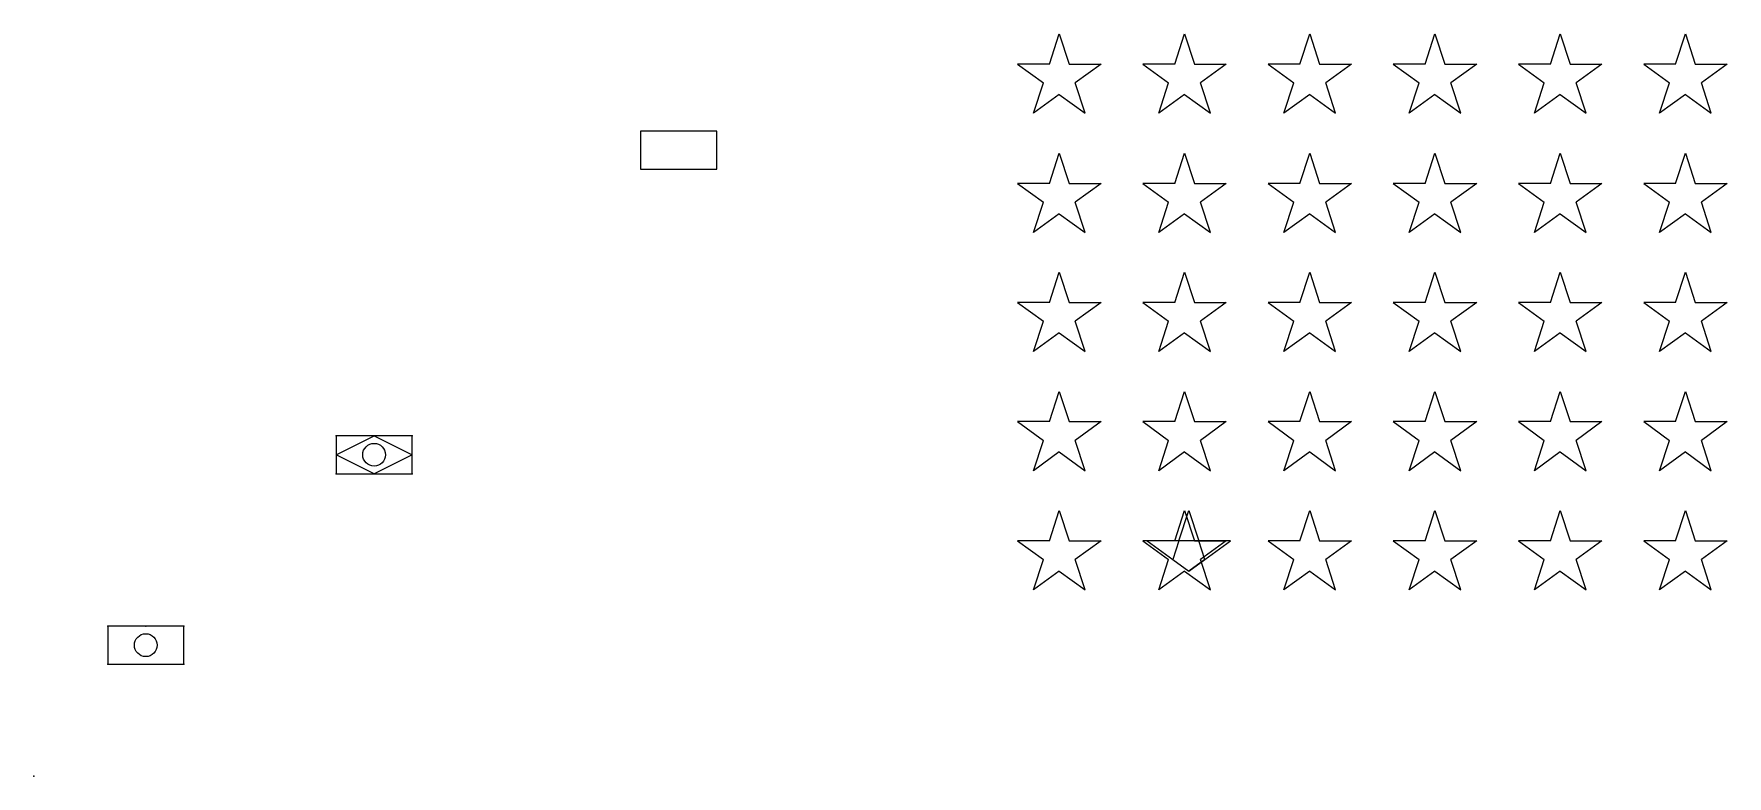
# Model space of a CAD drawing. Header units: millimetres. Extents: x 3 to 2227, y 3 to 978.
import ezdxf

# ---------------------------------------------------------------- set-up
doc = ezdxf.new("R2010")
doc.units = ezdxf.units.MM

# ---------------------------------------------------------------- blocks, each defined once
blk = doc.blocks.new('*U3')
for p, q in [((-12.9, 12.3), (0, 52.1)), ((0, 52.1), (12.9, 12.3)), ((-12.9, 12.3), (-54.8, 12.3)), ((-54.8, 12.3), (-20.9, -12.3)), ((12.9, 12.3), (54.8, 12.3)), ((54.8, 12.3), (20.9, -12.3)), ((-33.9, -52.1), (-20.9, -12.3)), ((33.9, -52.1), (20.9, -12.3)), ((0, -27.5), (-33.9, -52.1)), ((0, -27.5), (33.9, -52.1))]:
    blk.add_line(p, q)
blk = doc.blocks.new('*U4')
at = {"color": 0, "linetype": 'ByBlock', "lineweight": -2, "transparency": 16777216}
for p in [(0, 625.8), (164.5, 625.8), (329, 625.8), (493.5, 625.8), (658, 625.8), (822.5, 625.8), (0, 469.3), (164.5, 469.3), (329, 469.3), (493.5, 469.3), (658, 469.3), (822.5, 469.3), (0, 312.9), (164.5, 312.9), (329, 312.9), (493.5, 312.9), (658, 312.9), (822.5, 312.9), (0, 156.4), (164.5, 156.4), (329, 156.4), (493.5, 156.4), (658, 156.4), (822.5, 156.4), (0, 0), (164.5, 0), (329, 0), (493.5, 0), (658, 0), (822.5, 0)]:
    blk.add_blockref('*U3', p, dxfattribs=at)

msp = doc.modelspace()

# ---------------------------------------------------------------- linework, layer by layer
for p, q in [((900, 850), (800, 850)), ((800, 850), (800, 800)), ((900, 800), (900, 850)), ((800, 800), (900, 800)), ((1507.3, 312), (1520.3, 351.8)), ((1520.3, 351.8), (1533.2, 312)), ((1507.3, 312), (1465.4, 312)), ((1465.4, 312), (1499.3, 287.4)), ((1575.1, 312), (1533.2, 312)), ((1541.2, 287.4), (1575.1, 312)), ((1541.2, 287.4), (1520.3, 272.2)), ((100, 200), (100, 150)), ((200, 200), (100, 200)), ((200, 150), (200, 200)), ((100, 150), (200, 150))]:
    msp.add_line(p, q)
for points in [[(500, 450), (400, 450), (400, 400), (500, 400)], [(450, 400), (400, 425), (450, 450), (500, 425)], [(1533.2, 312), (1507.3, 312), (1499.3, 287.4), (1520.3, 272.2), (1541.2, 287.4)]]:
    msp.add_lwpolyline(points, close=True)
for centre in [(450, 425), (150, 175)]:
    msp.add_circle(centre, 15)
for p in [(400, 450), (500, 450), (500, 450), (500, 450), (400, 400), (400, 400), (400, 400), (400, 400), (500, 400), (500, 400), (500, 400), (500, 400), (100, 200), (100, 200), (100, 200), (150, 200), (150, 200), (200, 200), (100, 150), (100, 150), (100, 150), (100, 150), (200, 150), (200, 150), (3, 3), (3, 3)]:
    msp.add_point(p)

# ---------------------------------------------------------------- block references
msp.add_blockref('*U4', (1350.1, 299.8))

doc.saveas('drawing.dxf')
